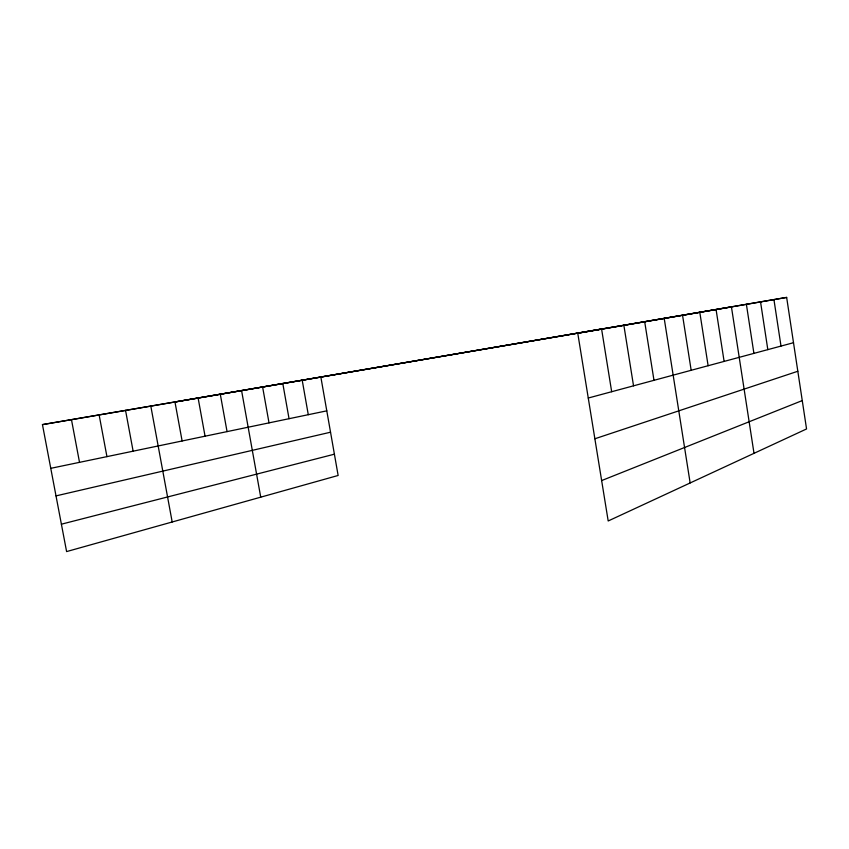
<?xml version="1.0" encoding="UTF-8"?>
<svg xmlns="http://www.w3.org/2000/svg" width="849" height="849" viewBox="0 0 849 849"><rect width="100%" height="100%" fill="white"/><g stroke="black" fill="none" stroke-linecap="round" stroke-linejoin="round"><path stroke-width="1.27" d="M601.644 480.576L802.263 400.579M594.862 438.774L797.827 371.257M588.261 398.032L793.507 342.709M61.393 524.194L334.4 454.194M56.002 495.89L330.537 432.215M50.77 468.33L326.791 410.842M320.837 376.945L338.135 475.472L66.604 551.585L42.45 424.606L786.652 297.415L806.55 428.957L608.192 520.978L577.766 333.275L786.652 297.415M176.401 401.757L602.121 328.913M42.45 424.606L731.435 306.892L754.008 453.334M71.465 419.639L79.519 462.344M125.546 410.385L133.134 451.18M99.131 414.906L106.942 456.635M150.804 406.055L172.188 521.986M174.958 401.917L182.121 440.971M220.284 394.159L227.054 431.61M198.104 397.958L205.055 436.195M241.562 390.519L260.728 497.174M282.791 383.461L289.042 418.706M262.596 386.921L269.016 422.876M302.191 380.14L308.283 414.694M601.612 329.179L611.673 391.729M644.699 321.782L653.985 380.32M623.877 325.358L633.534 385.828M682.554 315.287L691.171 370.302M664.215 318.428L690.152 482.954M716.068 309.524L724.112 361.419M699.799 312.326L708.119 365.728M746.388 304.324L753.912 353.386M773.938 299.591L781.006 346.084M760.545 301.894L767.825 349.639"/></g></svg>
